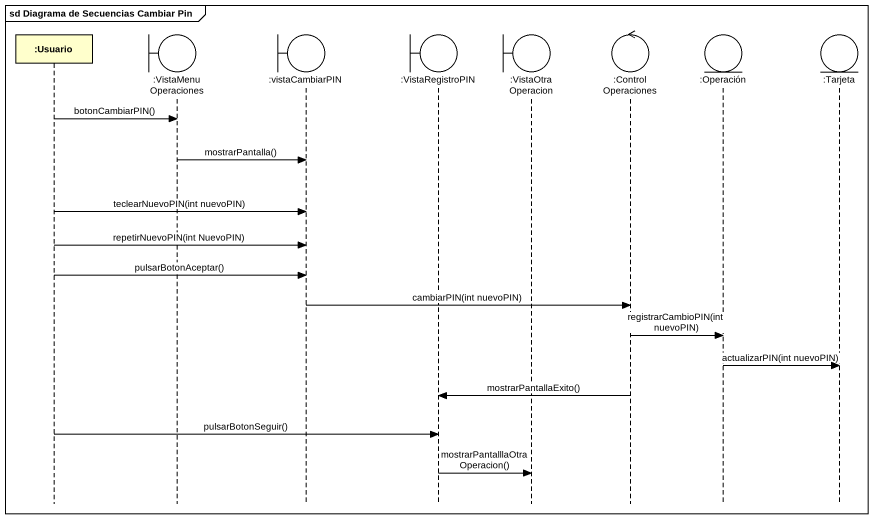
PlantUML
@startuml
mainframe sd Diagrama de Secuencias Cambiar Pin
hide footbox
participant ":Usuario" as Usuario
boundary ":VistaMenuOperaciones" as VistaMenuOperaciones
boundary ":vistaCambiarPIN" as vistaCambiarPIN
boundary ":VistaRegistroPIN" as VistaRegistroPIN
boundary ":VistaOtraOperacion" as VistaOtraOperacion
control ":ControlOperaciones" as ControlOperaciones
entity ":Operación" as Operación
entity ":Tarjeta" as Tarjeta

Usuario -> VistaMenuOperaciones : botonCambiarPIN()
VistaMenuOperaciones -> vistaCambiarPIN : mostrarPantalla()
Usuario -> vistaCambiarPIN : teclearNuevoPIN(int nuevoPIN)
Usuario -> vistaCambiarPIN : repetirNuevoPIN(int NuevoPIN)
Usuario -> vistaCambiarPIN : pulsarBotonAceptar()
vistaCambiarPIN -> ControlOperaciones : cambiarPIN(int nuevoPIN)
ControlOperaciones -> Operación : registrarCambioPIN(int nuevoPIN)
Operación -> Tarjeta : actualizarPIN(int nuevoPIN)
ControlOperaciones -> VistaRegistroPIN : mostrarPantallaExito()
Usuario -> VistaRegistroPIN : pulsarBotonSeguir()
VistaRegistroPIN -> VistaOtraOperacion : mostrarPantalllaOtraOperacion()
@enduml
